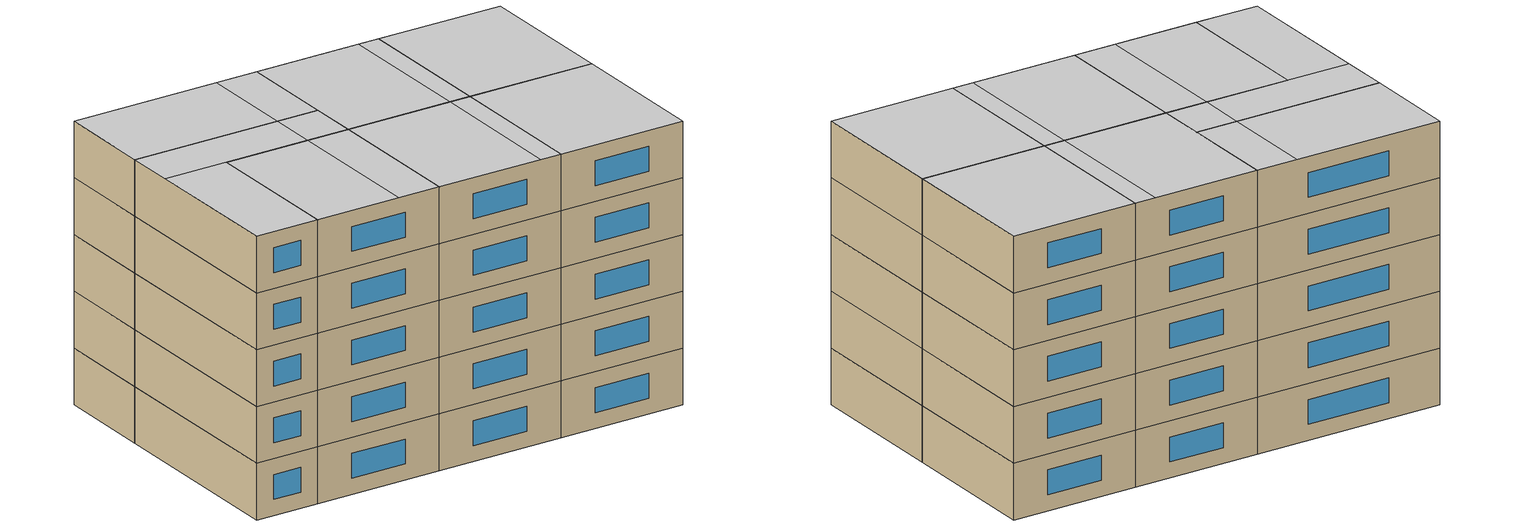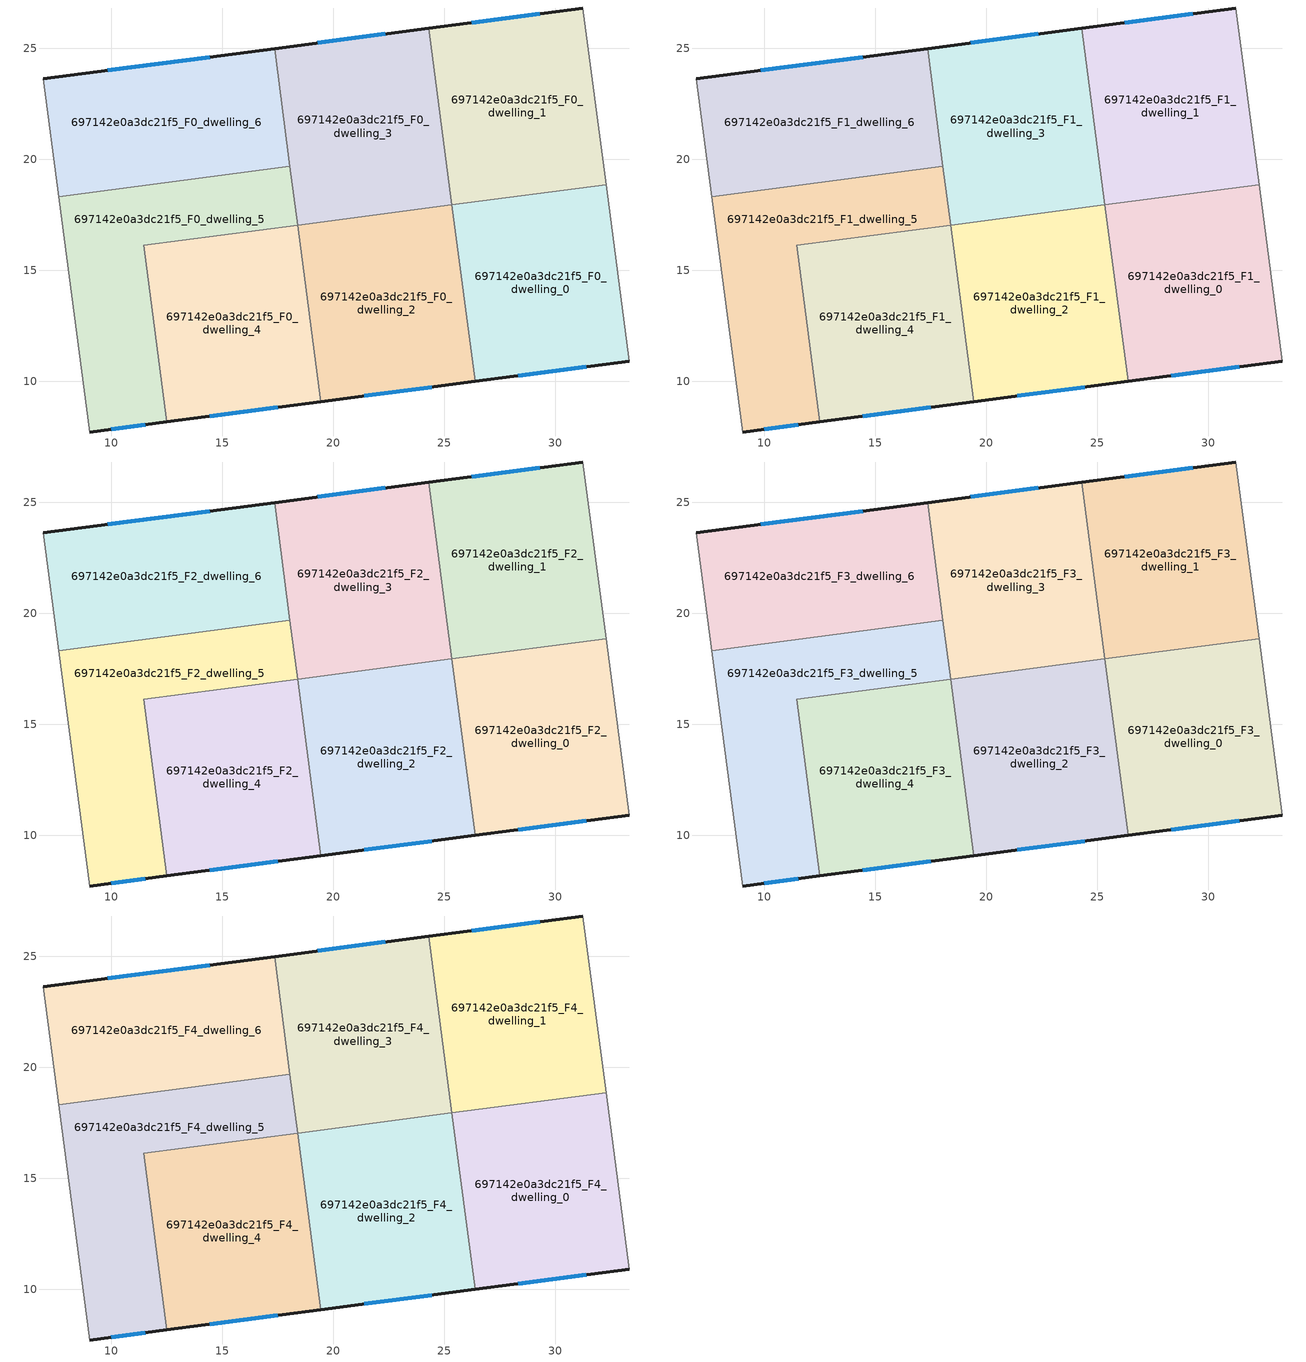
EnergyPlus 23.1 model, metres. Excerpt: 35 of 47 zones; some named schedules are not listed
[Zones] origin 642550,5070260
697142e0a3dc21f5_F0_dwelling_0
 floor ground (EU_floor_Construction): 32.29,18.87 33.34,10.91 26.39,10 25.35,17.95 z0
 wall outside (EU_wall_Construction): 26.39,10 33.34,10.91 z0:3
 wall to 697142e0a3dc21f5_F0_dwelling_1 (EU_wall_Construction): 32.29,18.87 25.35,17.95 z0:3
 wall adiabatic (EU_wall_Construction): 33.34,10.91 32.29,18.87 z0:3
 wall to 697142e0a3dc21f5_F0_dwelling_2 (EU_wall_Construction): 25.35,17.95 26.39,10 z0:3
 window (EU_Window_Construction): 28.34,10.25 31.39,10.65 z0.84:2.16
697142e0a3dc21f5_F0_dwelling_1
 floor ground (EU_floor_Construction): 31.24,26.82 32.29,18.87 25.35,17.95 24.3,25.91 z0
 wall outside (EU_wall_Construction): 31.24,26.82 24.3,25.91 z0:3
 wall adiabatic (EU_wall_Construction): 32.29,18.87 31.24,26.82 z0:3
 wall to 697142e0a3dc21f5_F0_dwelling_3 (EU_wall_Construction): 24.3,25.91 25.35,17.95 z0:3
 window (EU_Window_Construction): 29.3,26.57 26.25,26.17 z0.84:2.16
697142e0a3dc21f5_F0_dwelling_2
 floor ground (EU_floor_Construction): 25.35,17.95 26.39,10 19.44,9.08 18.4,17.04 z0
 wall outside (EU_wall_Construction): 19.44,9.08 26.39,10 z0:3
 wall to 697142e0a3dc21f5_F0_dwelling_4 (EU_wall_Construction): 18.4,17.04 19.44,9.08 z0:3
 wall to 697142e0a3dc21f5_F0_dwelling_3 (EU_wall_Construction): 25.35,17.95 18.4,17.04 z0:3
 window (EU_Window_Construction): 21.39,9.34 24.44,9.74 z0.84:2.16
697142e0a3dc21f5_F0_dwelling_3
 floor ground (EU_floor_Construction): 24.3,25.91 25.35,17.95 18.4,17.04 17.35,25 z0
 wall outside (EU_wall_Construction): 24.3,25.91 17.35,25 z0:3
 wall to 697142e0a3dc21f5_F0_dwelling_6 (EU_wall_Construction): 17.35,25 18.05,19.69 z0:3
 wall to 697142e0a3dc21f5_F0_dwelling_5 (EU_wall_Construction): 18.05,19.69 18.4,17.04 z0:3
 window (EU_Window_Construction): 22.35,25.65 19.3,25.25 z0.84:2.16
697142e0a3dc21f5_F0_dwelling_4
 floor ground (EU_floor_Construction): 18.4,17.04 19.44,9.08 12.49,8.17 11.45,16.13 z0
 wall outside (EU_wall_Construction): 12.49,8.17 19.44,9.08 z0:3
 wall to 697142e0a3dc21f5_F0_dwelling_5 (EU_wall_Construction): 18.4,17.04 11.45,16.13 12.49,8.17 z0:3
 window (EU_Window_Construction): 14.44,8.43 17.5,8.83 z0.84:2.16
697142e0a3dc21f5_F0_dwelling_5
 floor ground (EU_floor_Construction): 18.05,19.69 18.4,17.04 11.45,16.13 12.49,8.17 9.02,7.71 7.62,18.32 z0
 wall outside (EU_wall_Construction): 9.02,7.71 12.49,8.17 z0:3
 wall adiabatic (EU_wall_Construction): 7.62,18.32 9.02,7.71 z0:3
 wall to 697142e0a3dc21f5_F0_dwelling_6 (EU_wall_Construction): 18.05,19.69 7.62,18.32 z0:3
 window (EU_Window_Construction): 10,7.84 11.52,8.04 z0.84:2.16
697142e0a3dc21f5_F0_dwelling_6
 floor ground (EU_floor_Construction): 17.35,25 18.05,19.69 7.62,18.32 6.93,23.63 z0
 wall outside (EU_wall_Construction): 17.35,25 6.93,23.63 z0:3
 wall adiabatic (EU_wall_Construction): 6.93,23.63 7.62,18.32 z0:3
 window (EU_Window_Construction): 14.43,24.61 9.85,24.01 z0.84:2.16
697142e0a3dc21f5_F1_dwelling_0
 floor to 697142e0a3dc21f5_F0_dwelling_0 (EU_floor_Construction): 32.29,18.87 33.34,10.91 26.39,10 25.35,17.95 z3
 wall outside (EU_wall_Construction): 26.39,10 33.34,10.91 z3:6
 wall to 697142e0a3dc21f5_F1_dwelling_1 (EU_wall_Construction): 32.29,18.87 25.35,17.95 z3:6
 wall adiabatic (EU_wall_Construction): 33.34,10.91 32.29,18.87 z3:6
 wall to 697142e0a3dc21f5_F1_dwelling_2 (EU_wall_Construction): 25.35,17.95 26.39,10 z3:6
 window (EU_Window_Construction): 28.34,10.25 31.39,10.65 z3.84:5.16
697142e0a3dc21f5_F1_dwelling_1
 floor to 697142e0a3dc21f5_F0_dwelling_1 (EU_floor_Construction): 31.24,26.82 32.29,18.87 25.35,17.95 24.3,25.91 z3
 wall outside (EU_wall_Construction): 31.24,26.82 24.3,25.91 z3:6
 wall adiabatic (EU_wall_Construction): 32.29,18.87 31.24,26.82 z3:6
 wall to 697142e0a3dc21f5_F1_dwelling_3 (EU_wall_Construction): 24.3,25.91 25.35,17.95 z3:6
 window (EU_Window_Construction): 29.3,26.57 26.25,26.17 z3.84:5.16
697142e0a3dc21f5_F1_dwelling_2
 floor to 697142e0a3dc21f5_F0_dwelling_2 (EU_floor_Construction): 25.35,17.95 26.39,10 19.44,9.08 18.4,17.04 z3
 wall outside (EU_wall_Construction): 19.44,9.08 26.39,10 z3:6
 wall to 697142e0a3dc21f5_F1_dwelling_4 (EU_wall_Construction): 18.4,17.04 19.44,9.08 z3:6
 wall to 697142e0a3dc21f5_F1_dwelling_3 (EU_wall_Construction): 25.35,17.95 18.4,17.04 z3:6
 window (EU_Window_Construction): 21.39,9.34 24.44,9.74 z3.84:5.16
697142e0a3dc21f5_F1_dwelling_3
 floor to 697142e0a3dc21f5_F0_dwelling_3 (EU_floor_Construction): 24.3,25.91 25.35,17.95 18.4,17.04 17.35,25 z3
 wall outside (EU_wall_Construction): 24.3,25.91 17.35,25 z3:6
 wall to 697142e0a3dc21f5_F1_dwelling_6 (EU_wall_Construction): 17.35,25 18.05,19.69 z3:6
 wall to 697142e0a3dc21f5_F1_dwelling_5 (EU_wall_Construction): 18.05,19.69 18.4,17.04 z3:6
 window (EU_Window_Construction): 22.35,25.65 19.3,25.25 z3.84:5.16
697142e0a3dc21f5_F1_dwelling_4
 floor to 697142e0a3dc21f5_F0_dwelling_4 (EU_floor_Construction): 18.4,17.04 19.44,9.08 12.49,8.17 11.45,16.13 z3
 wall outside (EU_wall_Construction): 12.49,8.17 19.44,9.08 z3:6
 wall to 697142e0a3dc21f5_F1_dwelling_5 (EU_wall_Construction): 18.4,17.04 11.45,16.13 12.49,8.17 z3:6
 window (EU_Window_Construction): 14.44,8.43 17.5,8.83 z3.84:5.16
697142e0a3dc21f5_F1_dwelling_5
 floor to 697142e0a3dc21f5_F0_dwelling_5 (EU_floor_Construction): 18.05,19.69 18.4,17.04 11.45,16.13 12.49,8.17 9.02,7.71 7.62,18.32 z3
 wall outside (EU_wall_Construction): 9.02,7.71 12.49,8.17 z3:6
 wall adiabatic (EU_wall_Construction): 7.62,18.32 9.02,7.71 z3:6
 wall to 697142e0a3dc21f5_F1_dwelling_6 (EU_wall_Construction): 18.05,19.69 7.62,18.32 z3:6
 window (EU_Window_Construction): 10,7.84 11.52,8.04 z3.84:5.16
697142e0a3dc21f5_F1_dwelling_6
 floor to 697142e0a3dc21f5_F0_dwelling_6 (EU_floor_Construction): 17.35,25 18.05,19.69 7.62,18.32 6.93,23.63 z3
 wall outside (EU_wall_Construction): 17.35,25 6.93,23.63 z3:6
 wall adiabatic (EU_wall_Construction): 6.93,23.63 7.62,18.32 z3:6
 window (EU_Window_Construction): 14.43,24.61 9.85,24.01 z3.84:5.16
697142e0a3dc21f5_F2_dwelling_0
 floor to 697142e0a3dc21f5_F1_dwelling_0 (EU_floor_Construction): 32.29,18.87 33.34,10.91 26.39,10 25.35,17.95 z6
 wall outside (EU_wall_Construction): 26.39,10 33.34,10.91 z6:9
 wall to 697142e0a3dc21f5_F2_dwelling_1 (EU_wall_Construction): 32.29,18.87 25.35,17.95 z6:9
 wall adiabatic (EU_wall_Construction): 33.34,10.91 32.29,18.87 z6:9
 wall to 697142e0a3dc21f5_F2_dwelling_2 (EU_wall_Construction): 25.35,17.95 26.39,10 z6:9
 window (EU_Window_Construction): 28.34,10.25 31.39,10.65 z6.84:8.16
697142e0a3dc21f5_F2_dwelling_1
 floor to 697142e0a3dc21f5_F1_dwelling_1 (EU_floor_Construction): 31.24,26.82 32.29,18.87 25.35,17.95 24.3,25.91 z6
 wall outside (EU_wall_Construction): 31.24,26.82 24.3,25.91 z6:9
 wall adiabatic (EU_wall_Construction): 32.29,18.87 31.24,26.82 z6:9
 wall to 697142e0a3dc21f5_F2_dwelling_3 (EU_wall_Construction): 24.3,25.91 25.35,17.95 z6:9
 window (EU_Window_Construction): 29.3,26.57 26.25,26.17 z6.84:8.16
697142e0a3dc21f5_F2_dwelling_2
 floor to 697142e0a3dc21f5_F1_dwelling_2 (EU_floor_Construction): 25.35,17.95 26.39,10 19.44,9.08 18.4,17.04 z6
 wall outside (EU_wall_Construction): 19.44,9.08 26.39,10 z6:9
 wall to 697142e0a3dc21f5_F2_dwelling_4 (EU_wall_Construction): 18.4,17.04 19.44,9.08 z6:9
 wall to 697142e0a3dc21f5_F2_dwelling_3 (EU_wall_Construction): 25.35,17.95 18.4,17.04 z6:9
 window (EU_Window_Construction): 21.39,9.34 24.44,9.74 z6.84:8.16
697142e0a3dc21f5_F2_dwelling_3
 floor to 697142e0a3dc21f5_F1_dwelling_3 (EU_floor_Construction): 24.3,25.91 25.35,17.95 18.4,17.04 17.35,25 z6
 wall outside (EU_wall_Construction): 24.3,25.91 17.35,25 z6:9
 wall to 697142e0a3dc21f5_F2_dwelling_6 (EU_wall_Construction): 17.35,25 18.05,19.69 z6:9
 wall to 697142e0a3dc21f5_F2_dwelling_5 (EU_wall_Construction): 18.05,19.69 18.4,17.04 z6:9
 window (EU_Window_Construction): 22.35,25.65 19.3,25.25 z6.84:8.16
697142e0a3dc21f5_F2_dwelling_4
 floor to 697142e0a3dc21f5_F1_dwelling_4 (EU_floor_Construction): 18.4,17.04 19.44,9.08 12.49,8.17 11.45,16.13 z6
 wall outside (EU_wall_Construction): 12.49,8.17 19.44,9.08 z6:9
 wall to 697142e0a3dc21f5_F2_dwelling_5 (EU_wall_Construction): 18.4,17.04 11.45,16.13 12.49,8.17 z6:9
 window (EU_Window_Construction): 14.44,8.43 17.5,8.83 z6.84:8.16
697142e0a3dc21f5_F2_dwelling_5
 floor to 697142e0a3dc21f5_F1_dwelling_5 (EU_floor_Construction): 18.05,19.69 18.4,17.04 11.45,16.13 12.49,8.17 9.02,7.71 7.62,18.32 z6
 wall outside (EU_wall_Construction): 9.02,7.71 12.49,8.17 z6:9
 wall adiabatic (EU_wall_Construction): 7.62,18.32 9.02,7.71 z6:9
 wall to 697142e0a3dc21f5_F2_dwelling_6 (EU_wall_Construction): 18.05,19.69 7.62,18.32 z6:9
 window (EU_Window_Construction): 10,7.84 11.52,8.04 z6.84:8.16
697142e0a3dc21f5_F2_dwelling_6
 floor to 697142e0a3dc21f5_F1_dwelling_6 (EU_floor_Construction): 17.35,25 18.05,19.69 7.62,18.32 6.93,23.63 z6
 wall outside (EU_wall_Construction): 17.35,25 6.93,23.63 z6:9
 wall adiabatic (EU_wall_Construction): 6.93,23.63 7.62,18.32 z6:9
 window (EU_Window_Construction): 14.43,24.61 9.85,24.01 z6.84:8.16
697142e0a3dc21f5_F3_dwelling_0
 floor to 697142e0a3dc21f5_F2_dwelling_0 (EU_floor_Construction): 32.29,18.87 33.34,10.91 26.39,10 25.35,17.95 z9
 wall outside (EU_wall_Construction): 26.39,10 33.34,10.91 z9:12
 wall to 697142e0a3dc21f5_F3_dwelling_1 (EU_wall_Construction): 32.29,18.87 25.35,17.95 z9:12
 wall adiabatic (EU_wall_Construction): 33.34,10.91 32.29,18.87 z9:12
 wall to 697142e0a3dc21f5_F3_dwelling_2 (EU_wall_Construction): 25.35,17.95 26.39,10 z9:12
 window (EU_Window_Construction): 28.34,10.25 31.39,10.65 z9.84:11.16
697142e0a3dc21f5_F3_dwelling_1
 floor to 697142e0a3dc21f5_F2_dwelling_1 (EU_floor_Construction): 31.24,26.82 32.29,18.87 25.35,17.95 24.3,25.91 z9
 wall outside (EU_wall_Construction): 31.24,26.82 24.3,25.91 z9:12
 wall adiabatic (EU_wall_Construction): 32.29,18.87 31.24,26.82 z9:12
 wall to 697142e0a3dc21f5_F3_dwelling_3 (EU_wall_Construction): 24.3,25.91 25.35,17.95 z9:12
 window (EU_Window_Construction): 29.3,26.57 26.25,26.17 z9.84:11.16
697142e0a3dc21f5_F3_dwelling_2
 floor to 697142e0a3dc21f5_F2_dwelling_2 (EU_floor_Construction): 25.35,17.95 26.39,10 19.44,9.08 18.4,17.04 z9
 wall outside (EU_wall_Construction): 19.44,9.08 26.39,10 z9:12
 wall to 697142e0a3dc21f5_F3_dwelling_4 (EU_wall_Construction): 18.4,17.04 19.44,9.08 z9:12
 wall to 697142e0a3dc21f5_F3_dwelling_3 (EU_wall_Construction): 25.35,17.95 18.4,17.04 z9:12
 window (EU_Window_Construction): 21.39,9.34 24.44,9.74 z9.84:11.16
697142e0a3dc21f5_F3_dwelling_3
 floor to 697142e0a3dc21f5_F2_dwelling_3 (EU_floor_Construction): 24.3,25.91 25.35,17.95 18.4,17.04 17.35,25 z9
 wall outside (EU_wall_Construction): 24.3,25.91 17.35,25 z9:12
 wall to 697142e0a3dc21f5_F3_dwelling_6 (EU_wall_Construction): 17.35,25 18.05,19.69 z9:12
 wall to 697142e0a3dc21f5_F3_dwelling_5 (EU_wall_Construction): 18.05,19.69 18.4,17.04 z9:12
 window (EU_Window_Construction): 22.35,25.65 19.3,25.25 z9.84:11.16
697142e0a3dc21f5_F3_dwelling_4
 floor to 697142e0a3dc21f5_F2_dwelling_4 (EU_floor_Construction): 18.4,17.04 19.44,9.08 12.49,8.17 11.45,16.13 z9
 wall outside (EU_wall_Construction): 12.49,8.17 19.44,9.08 z9:12
 wall to 697142e0a3dc21f5_F3_dwelling_5 (EU_wall_Construction): 18.4,17.04 11.45,16.13 12.49,8.17 z9:12
 window (EU_Window_Construction): 14.44,8.43 17.5,8.83 z9.84:11.16
697142e0a3dc21f5_F3_dwelling_5
 floor to 697142e0a3dc21f5_F2_dwelling_5 (EU_floor_Construction): 18.05,19.69 18.4,17.04 11.45,16.13 12.49,8.17 9.02,7.71 7.62,18.32 z9
 wall outside (EU_wall_Construction): 9.02,7.71 12.49,8.17 z9:12
 wall adiabatic (EU_wall_Construction): 7.62,18.32 9.02,7.71 z9:12
 wall to 697142e0a3dc21f5_F3_dwelling_6 (EU_wall_Construction): 18.05,19.69 7.62,18.32 z9:12
 window (EU_Window_Construction): 10,7.84 11.52,8.04 z9.84:11.16
697142e0a3dc21f5_F3_dwelling_6
 floor to 697142e0a3dc21f5_F2_dwelling_6 (EU_floor_Construction): 17.35,25 18.05,19.69 7.62,18.32 6.93,23.63 z9
 wall outside (EU_wall_Construction): 17.35,25 6.93,23.63 z9:12
 wall adiabatic (EU_wall_Construction): 6.93,23.63 7.62,18.32 z9:12
 window (EU_Window_Construction): 14.43,24.61 9.85,24.01 z9.84:11.16
697142e0a3dc21f5_F4_dwelling_0
 floor to 697142e0a3dc21f5_F3_dwelling_0 (EU_floor_Construction): 32.29,18.87 33.34,10.91 26.39,10 25.35,17.95 z12
 wall outside (EU_wall_Construction): 26.39,10 33.34,10.91 z12:15
 wall to 697142e0a3dc21f5_F4_dwelling_1 (EU_wall_Construction): 32.29,18.87 25.35,17.95 z12:15
 wall adiabatic (EU_wall_Construction): 33.34,10.91 32.29,18.87 z12:15
 wall to 697142e0a3dc21f5_F4_dwelling_2 (EU_wall_Construction): 25.35,17.95 26.39,10 z12:15
 window (EU_Window_Construction): 28.34,10.25 31.39,10.65 z12.84:14.16
 ceiling to 697142e0a3dc21f5_F5_dwelling_5 (EU_floor_Construction): 33.34,10.91 32.29,18.87 25.35,17.95 26.39,10 z15
697142e0a3dc21f5_F4_dwelling_1
 floor to 697142e0a3dc21f5_F3_dwelling_1 (EU_floor_Construction): 31.24,26.82 32.29,18.87 25.35,17.95 24.3,25.91 z12
 wall outside (EU_wall_Construction): 31.24,26.82 24.3,25.91 z12:15
 wall adiabatic (EU_wall_Construction): 32.29,18.87 31.24,26.82 z12:15
 wall to 697142e0a3dc21f5_F4_dwelling_3 (EU_wall_Construction): 24.3,25.91 25.35,17.95 z12:15
 window (EU_Window_Construction): 29.3,26.57 26.25,26.17 z12.84:14.16
 ceiling to 697142e0a3dc21f5_F5_dwelling_4 (EU_floor_Construction): 32.29,18.87 31.24,26.82 24.3,25.91 25.35,17.95 z15
697142e0a3dc21f5_F4_dwelling_2
 floor to 697142e0a3dc21f5_F3_dwelling_2 (EU_floor_Construction): 25.35,17.95 26.39,10 19.44,9.08 18.4,17.04 z12
 wall outside (EU_wall_Construction): 19.44,9.08 26.39,10 z12:15
 wall to 697142e0a3dc21f5_F4_dwelling_4 (EU_wall_Construction): 18.4,17.04 19.44,9.08 z12:15
 wall to 697142e0a3dc21f5_F4_dwelling_3 (EU_wall_Construction): 25.35,17.95 18.4,17.04 z12:15
 window (EU_Window_Construction): 21.39,9.34 24.44,9.74 z12.84:14.16
 ceiling to 697142e0a3dc21f5_F5_dwelling_3 (EU_floor_Construction): 25.23,9.84 24.19,17.8 18.4,17.04 19.44,9.08 z15
 ceiling to 697142e0a3dc21f5_F5_dwelling_5 (EU_floor_Construction): 26.39,10 25.35,17.95 24.19,17.8 25.23,9.84 z15
697142e0a3dc21f5_F4_dwelling_3
 floor to 697142e0a3dc21f5_F3_dwelling_3 (EU_floor_Construction): 24.3,25.91 25.35,17.95 18.4,17.04 17.35,25 z12
 wall outside (EU_wall_Construction): 24.3,25.91 17.35,25 z12:15
 wall to 697142e0a3dc21f5_F4_dwelling_6 (EU_wall_Construction): 17.35,25 18.05,19.69 z12:15
 wall to 697142e0a3dc21f5_F4_dwelling_5 (EU_wall_Construction): 18.05,19.69 18.4,17.04 z12:15
 window (EU_Window_Construction): 22.35,25.65 19.3,25.25 z12.84:14.16
 ceiling to 697142e0a3dc21f5_F5_dwelling_2 (EU_floor_Construction): 24.19,17.8 23.14,25.76 17.35,25 18.4,17.04 z15
 ceiling to 697142e0a3dc21f5_F5_dwelling_4 (EU_floor_Construction): 25.35,17.95 24.3,25.91 23.14,25.76 24.19,17.8 z15
697142e0a3dc21f5_F4_dwelling_4
 floor to 697142e0a3dc21f5_F3_dwelling_4 (EU_floor_Construction): 18.4,17.04 19.44,9.08 12.49,8.17 11.45,16.13 z12
 wall outside (EU_wall_Construction): 12.49,8.17 19.44,9.08 z12:15
 wall to 697142e0a3dc21f5_F4_dwelling_5 (EU_wall_Construction): 18.4,17.04 11.45,16.13 12.49,8.17 z12:15
 window (EU_Window_Construction): 14.44,8.43 17.5,8.83 z12.84:14.16
 ceiling to 697142e0a3dc21f5_F5_dwelling_1 (EU_floor_Construction): 17.13,8.78 16.08,16.74 11.45,16.13 12.49,8.17 z15
 ceiling to 697142e0a3dc21f5_F5_dwelling_3 (EU_floor_Construction): 19.44,9.08 18.4,17.04 16.08,16.74 17.13,8.78 z15
697142e0a3dc21f5_F4_dwelling_5
 floor to 697142e0a3dc21f5_F3_dwelling_5 (EU_floor_Construction): 18.05,19.69 18.4,17.04 11.45,16.13 12.49,8.17 9.02,7.71 7.62,18.32 z12
 wall outside (EU_wall_Construction): 9.02,7.71 12.49,8.17 z12:15
 wall adiabatic (EU_wall_Construction): 7.62,18.32 9.02,7.71 z12:15
 wall to 697142e0a3dc21f5_F4_dwelling_6 (EU_wall_Construction): 18.05,19.69 7.62,18.32 z12:15
 window (EU_Window_Construction): 10,7.84 11.52,8.04 z12.84:14.16
 ceiling to 697142e0a3dc21f5_F5_dwelling_1 (EU_floor_Construction): 12.49,8.17 11.45,16.13 16.08,16.74 7.97,15.67 9.02,7.71 z15
 ceiling to 697142e0a3dc21f5_F5_dwelling_0 (EU_floor_Construction): 16.08,16.74 15.73,19.39 7.63,18.32 7.97,15.67 z15
 ceiling to 697142e0a3dc21f5_F5_dwelling_2 (EU_floor_Construction): 18.4,17.04 18.05,19.69 15.73,19.39 16.08,16.74 z15
697142e0a3dc21f5_F4_dwelling_6
 floor to 697142e0a3dc21f5_F3_dwelling_6 (EU_floor_Construction): 17.35,25 18.05,19.69 7.62,18.32 6.93,23.63 z12
 wall outside (EU_wall_Construction): 17.35,25 6.93,23.63 z12:15
 wall adiabatic (EU_wall_Construction): 6.93,23.63 7.62,18.32 z12:15
 window (EU_Window_Construction): 14.43,24.61 9.85,24.01 z12.84:14.16
 ceiling to 697142e0a3dc21f5_F5_dwelling_0 (EU_floor_Construction): 15.73,19.39 15.04,24.69 6.93,23.63 7.63,18.32 z15
 ceiling to 697142e0a3dc21f5_F5_dwelling_2 (EU_floor_Construction): 18.05,19.69 17.35,25 15.04,24.69 15.73,19.39 z15
[Building]
EU S2 Campaign: North Axis=0; Terrain=City; Solar Distribution=FullExterior
[Site:Location]
Lyon-Bron: Latitude=45.75; Longitude=5; Time Zone=1; Elevation=198
[SizingPeriod:WeatherFileDays]
AnnualSizingPeriod: Begin Month=1; Begin Day of Month=1; End Month=12; End Day of Month=31; Day of Week for Start Day=Monday; Use Weather File Daylight Saving Period=No; Use Weather File Rain and Snow Indicators=No
[MATERIAL]
EU_InternalMass_Material: Roughness=MediumRough; Thickness=0.1; Conductivity=1; Density=1800; Specific Heat=900; Thermal Absorptance=0.9; Solar Absorptance=0.7; Visible Absorptance=0.7
[MATERIAL:NOMASS] Roughness=MediumRough; Thermal Absorptance=0.9; Solar Absorptance=0.7; Visible Absorptance=0.7
Name | Thermal Resistance
EU_wall_NoMass | 0.776494
EU_floor_NoMass | 0.421597
[WINDOWMATERIAL:SIMPLEGLAZINGSYSTEM]
EU_Window_SimpleGlazing: UFactor=4.24961; Solar Heat Gain Coefficient=0.83; Visible Transmittance=0.83
[CONSTRUCTION]
EU_wall_Construction: EU_wall_NoMass
EU_floor_Construction: EU_floor_NoMass
EU_Window_Construction: EU_Window_SimpleGlazing
EU_InternalMass_Construction: EU_InternalMass_Material
[ZONE] Type=1; Multiplier=1; Ceiling Height=autocalculate; Floor Area=autocalculate; Part of Total Floor Area=Yes
Name | Volume
697142e0a3dc21f5_F0_dwelling_0; 697142e0a3dc21f5_F1_dwelling_0; 697142e0a3dc21f5_F2_dwelling_0; 697142e0a3dc21f5_F3_dwelling_0; 697142e0a3dc21f5_F4_dwelling_0 | 168.719
697142e0a3dc21f5_F0_dwelling_1; 697142e0a3dc21f5_F1_dwelling_1; 697142e0a3dc21f5_F2_dwelling_1; 697142e0a3dc21f5_F3_dwelling_1; 697142e0a3dc21f5_F4_dwelling_1; 697142e0a3dc21f5_F0_dwelling_4; 697142e0a3dc21f5_F1_dwelling_4; 697142e0a3dc21f5_F2_dwelling_4; 697142e0a3dc21f5_F3_dwelling_4; 697142e0a3dc21f5_F4_dwelling_4 | 168.7
697142e0a3dc21f5_F0_dwelling_2; 697142e0a3dc21f5_F1_dwelling_2; 697142e0a3dc21f5_F2_dwelling_2; 697142e0a3dc21f5_F3_dwelling_2; 697142e0a3dc21f5_F4_dwelling_2 | 168.71
697142e0a3dc21f5_F0_dwelling_3; 697142e0a3dc21f5_F1_dwelling_3; 697142e0a3dc21f5_F2_dwelling_3; 697142e0a3dc21f5_F3_dwelling_3; 697142e0a3dc21f5_F4_dwelling_3 | 168.732
697142e0a3dc21f5_F0_dwelling_5; 697142e0a3dc21f5_F1_dwelling_5; 697142e0a3dc21f5_F2_dwelling_5; 697142e0a3dc21f5_F3_dwelling_5; 697142e0a3dc21f5_F4_dwelling_5 | 168.728
697142e0a3dc21f5_F0_dwelling_6; 697142e0a3dc21f5_F1_dwelling_6; 697142e0a3dc21f5_F2_dwelling_6; 697142e0a3dc21f5_F3_dwelling_6; 697142e0a3dc21f5_F4_dwelling_6 | 168.721
[INTERNALMASS] Construction=EU_InternalMass_Construction
Name | Zone or ZoneList | Surface Area
697142e0a3dc21f5_F0_dwelling_0_EU_InternalMass | 697142e0a3dc21f5_F0_dwelling_0 | 56.2391
697142e0a3dc21f5_F0_dwelling_1_EU_InternalMass | 697142e0a3dc21f5_F0_dwelling_1 | 56.2347
697142e0a3dc21f5_F0_dwelling_2_EU_InternalMass | 697142e0a3dc21f5_F0_dwelling_2 | 56.2351
697142e0a3dc21f5_F0_dwelling_3_EU_InternalMass | 697142e0a3dc21f5_F0_dwelling_3 | 56.2455
697142e0a3dc21f5_F0_dwelling_4_EU_InternalMass | 697142e0a3dc21f5_F0_dwelling_4 | 56.2315
697142e0a3dc21f5_F0_dwelling_5_EU_InternalMass | 697142e0a3dc21f5_F0_dwelling_5 | 56.2428
697142e0a3dc21f5_F0_dwelling_6_EU_InternalMass | 697142e0a3dc21f5_F0_dwelling_6 | 56.2421
697142e0a3dc21f5_F1_dwelling_0_EU_InternalMass | 697142e0a3dc21f5_F1_dwelling_0 | 56.2391
697142e0a3dc21f5_F1_dwelling_1_EU_InternalMass | 697142e0a3dc21f5_F1_dwelling_1 | 56.2347
697142e0a3dc21f5_F1_dwelling_2_EU_InternalMass | 697142e0a3dc21f5_F1_dwelling_2 | 56.2351
697142e0a3dc21f5_F1_dwelling_3_EU_InternalMass | 697142e0a3dc21f5_F1_dwelling_3 | 56.2455
697142e0a3dc21f5_F1_dwelling_4_EU_InternalMass | 697142e0a3dc21f5_F1_dwelling_4 | 56.2315
697142e0a3dc21f5_F1_dwelling_5_EU_InternalMass | 697142e0a3dc21f5_F1_dwelling_5 | 56.2428
697142e0a3dc21f5_F1_dwelling_6_EU_InternalMass | 697142e0a3dc21f5_F1_dwelling_6 | 56.2421
697142e0a3dc21f5_F2_dwelling_0_EU_InternalMass | 697142e0a3dc21f5_F2_dwelling_0 | 56.2391
697142e0a3dc21f5_F2_dwelling_1_EU_InternalMass | 697142e0a3dc21f5_F2_dwelling_1 | 56.2347
697142e0a3dc21f5_F2_dwelling_2_EU_InternalMass | 697142e0a3dc21f5_F2_dwelling_2 | 56.2351
697142e0a3dc21f5_F2_dwelling_3_EU_InternalMass | 697142e0a3dc21f5_F2_dwelling_3 | 56.2455
697142e0a3dc21f5_F2_dwelling_4_EU_InternalMass | 697142e0a3dc21f5_F2_dwelling_4 | 56.2315
697142e0a3dc21f5_F2_dwelling_5_EU_InternalMass | 697142e0a3dc21f5_F2_dwelling_5 | 56.2428
697142e0a3dc21f5_F2_dwelling_6_EU_InternalMass | 697142e0a3dc21f5_F2_dwelling_6 | 56.2421
697142e0a3dc21f5_F3_dwelling_0_EU_InternalMass | 697142e0a3dc21f5_F3_dwelling_0 | 56.2391
697142e0a3dc21f5_F3_dwelling_1_EU_InternalMass | 697142e0a3dc21f5_F3_dwelling_1 | 56.2347
697142e0a3dc21f5_F3_dwelling_2_EU_InternalMass | 697142e0a3dc21f5_F3_dwelling_2 | 56.2351
697142e0a3dc21f5_F3_dwelling_3_EU_InternalMass | 697142e0a3dc21f5_F3_dwelling_3 | 56.2455
697142e0a3dc21f5_F3_dwelling_4_EU_InternalMass | 697142e0a3dc21f5_F3_dwelling_4 | 56.2315
697142e0a3dc21f5_F3_dwelling_5_EU_InternalMass | 697142e0a3dc21f5_F3_dwelling_5 | 56.2428
697142e0a3dc21f5_F3_dwelling_6_EU_InternalMass | 697142e0a3dc21f5_F3_dwelling_6 | 56.2421
697142e0a3dc21f5_F4_dwelling_0_EU_InternalMass | 697142e0a3dc21f5_F4_dwelling_0 | 56.2391
697142e0a3dc21f5_F4_dwelling_1_EU_InternalMass | 697142e0a3dc21f5_F4_dwelling_1 | 56.2347
697142e0a3dc21f5_F4_dwelling_2_EU_InternalMass | 697142e0a3dc21f5_F4_dwelling_2 | 56.2351
697142e0a3dc21f5_F4_dwelling_3_EU_InternalMass | 697142e0a3dc21f5_F4_dwelling_3 | 56.2455
697142e0a3dc21f5_F4_dwelling_4_EU_InternalMass | 697142e0a3dc21f5_F4_dwelling_4 | 56.2315
697142e0a3dc21f5_F4_dwelling_5_EU_InternalMass | 697142e0a3dc21f5_F4_dwelling_5 | 56.2428
697142e0a3dc21f5_F4_dwelling_6_EU_InternalMass | 697142e0a3dc21f5_F4_dwelling_6 | 56.2421
[OTHEREQUIPMENT] Fuel Type=Electricity; Design Level Calculation Method=Watts/Area; Power per Zone Floor Area=1; Fraction Latent=0; Fraction Radiant=0; Fraction Lost=0; Carbon Dioxide Generation Rate=0; EndUse Subcategory=EU_Step8_InternalGains
Name | Zone or ZoneList or Space or SpaceList | Schedule
EU_Step8_InternalGain_697142e0a3dc21f5_F0_dwelling_0_f000 | 697142e0a3dc21f5_F0_dwelling_0 | EU_Step8_GainSchedule_697142e0a3dc21f5_F0_dwelling_0_f000
EU_Step8_InternalGain_697142e0a3dc21f5_F0_dwelling_1_f000 | 697142e0a3dc21f5_F0_dwelling_1 | EU_Step8_GainSchedule_697142e0a3dc21f5_F0_dwelling_1_f000
EU_Step8_InternalGain_697142e0a3dc21f5_F0_dwelling_2_f000 | 697142e0a3dc21f5_F0_dwelling_2 | EU_Step8_GainSchedule_697142e0a3dc21f5_F0_dwelling_2_f000
EU_Step8_InternalGain_697142e0a3dc21f5_F0_dwelling_3_f000 | 697142e0a3dc21f5_F0_dwelling_3 | EU_Step8_GainSchedule_697142e0a3dc21f5_F0_dwelling_3_f000
EU_Step8_InternalGain_697142e0a3dc21f5_F0_dwelling_4_f000 | 697142e0a3dc21f5_F0_dwelling_4 | EU_Step8_GainSchedule_697142e0a3dc21f5_F0_dwelling_4_f000
EU_Step8_InternalGain_697142e0a3dc21f5_F0_dwelling_5_f000 | 697142e0a3dc21f5_F0_dwelling_5 | EU_Step8_GainSchedule_697142e0a3dc21f5_F0_dwelling_5_f000
EU_Step8_InternalGain_697142e0a3dc21f5_F0_dwelling_6_f000 | 697142e0a3dc21f5_F0_dwelling_6 | EU_Step8_GainSchedule_697142e0a3dc21f5_F0_dwelling_6_f000
EU_Step8_InternalGain_697142e0a3dc21f5_F1_dwelling_0_f000 | 697142e0a3dc21f5_F1_dwelling_0 | EU_Step8_GainSchedule_697142e0a3dc21f5_F1_dwelling_0_f000
EU_Step8_InternalGain_697142e0a3dc21f5_F1_dwelling_1_f000 | 697142e0a3dc21f5_F1_dwelling_1 | EU_Step8_GainSchedule_697142e0a3dc21f5_F1_dwelling_1_f000
EU_Step8_InternalGain_697142e0a3dc21f5_F1_dwelling_2_f000 | 697142e0a3dc21f5_F1_dwelling_2 | EU_Step8_GainSchedule_697142e0a3dc21f5_F1_dwelling_2_f000
EU_Step8_InternalGain_697142e0a3dc21f5_F1_dwelling_3_f000 | 697142e0a3dc21f5_F1_dwelling_3 | EU_Step8_GainSchedule_697142e0a3dc21f5_F1_dwelling_3_f000
EU_Step8_InternalGain_697142e0a3dc21f5_F1_dwelling_4_f000 | 697142e0a3dc21f5_F1_dwelling_4 | EU_Step8_GainSchedule_697142e0a3dc21f5_F1_dwelling_4_f000
EU_Step8_InternalGain_697142e0a3dc21f5_F1_dwelling_5_f000 | 697142e0a3dc21f5_F1_dwelling_5 | EU_Step8_GainSchedule_697142e0a3dc21f5_F1_dwelling_5_f000
EU_Step8_InternalGain_697142e0a3dc21f5_F1_dwelling_6_f000 | 697142e0a3dc21f5_F1_dwelling_6 | EU_Step8_GainSchedule_697142e0a3dc21f5_F1_dwelling_6_f000
EU_Step8_InternalGain_697142e0a3dc21f5_F2_dwelling_0_f000 | 697142e0a3dc21f5_F2_dwelling_0 | EU_Step8_GainSchedule_697142e0a3dc21f5_F2_dwelling_0_f000
EU_Step8_InternalGain_697142e0a3dc21f5_F2_dwelling_1_f000 | 697142e0a3dc21f5_F2_dwelling_1 | EU_Step8_GainSchedule_697142e0a3dc21f5_F2_dwelling_1_f000
EU_Step8_InternalGain_697142e0a3dc21f5_F2_dwelling_2_f000 | 697142e0a3dc21f5_F2_dwelling_2 | EU_Step8_GainSchedule_697142e0a3dc21f5_F2_dwelling_2_f000
EU_Step8_InternalGain_697142e0a3dc21f5_F2_dwelling_3_f000 | 697142e0a3dc21f5_F2_dwelling_3 | EU_Step8_GainSchedule_697142e0a3dc21f5_F2_dwelling_3_f000
EU_Step8_InternalGain_697142e0a3dc21f5_F2_dwelling_4_f000 | 697142e0a3dc21f5_F2_dwelling_4 | EU_Step8_GainSchedule_697142e0a3dc21f5_F2_dwelling_4_f000
EU_Step8_InternalGain_697142e0a3dc21f5_F2_dwelling_5_f000 | 697142e0a3dc21f5_F2_dwelling_5 | EU_Step8_GainSchedule_697142e0a3dc21f5_F2_dwelling_5_f000
EU_Step8_InternalGain_697142e0a3dc21f5_F2_dwelling_6_f000 | 697142e0a3dc21f5_F2_dwelling_6 | EU_Step8_GainSchedule_697142e0a3dc21f5_F2_dwelling_6_f000
EU_Step8_InternalGain_697142e0a3dc21f5_F3_dwelling_0_f000 | 697142e0a3dc21f5_F3_dwelling_0 | EU_Step8_GainSchedule_697142e0a3dc21f5_F3_dwelling_0_f000
EU_Step8_InternalGain_697142e0a3dc21f5_F3_dwelling_1_f000 | 697142e0a3dc21f5_F3_dwelling_1 | EU_Step8_GainSchedule_697142e0a3dc21f5_F3_dwelling_1_f000
EU_Step8_InternalGain_697142e0a3dc21f5_F3_dwelling_2_f000 | 697142e0a3dc21f5_F3_dwelling_2 | EU_Step8_GainSchedule_697142e0a3dc21f5_F3_dwelling_2_f000
EU_Step8_InternalGain_697142e0a3dc21f5_F3_dwelling_3_f000 | 697142e0a3dc21f5_F3_dwelling_3 | EU_Step8_GainSchedule_697142e0a3dc21f5_F3_dwelling_3_f000
EU_Step8_InternalGain_697142e0a3dc21f5_F3_dwelling_4_f000 | 697142e0a3dc21f5_F3_dwelling_4 | EU_Step8_GainSchedule_697142e0a3dc21f5_F3_dwelling_4_f000
EU_Step8_InternalGain_697142e0a3dc21f5_F3_dwelling_5_f000 | 697142e0a3dc21f5_F3_dwelling_5 | EU_Step8_GainSchedule_697142e0a3dc21f5_F3_dwelling_5_f000
EU_Step8_InternalGain_697142e0a3dc21f5_F3_dwelling_6_f000 | 697142e0a3dc21f5_F3_dwelling_6 | EU_Step8_GainSchedule_697142e0a3dc21f5_F3_dwelling_6_f000
EU_Step8_InternalGain_697142e0a3dc21f5_F4_dwelling_0_f000 | 697142e0a3dc21f5_F4_dwelling_0 | EU_Step8_GainSchedule_697142e0a3dc21f5_F4_dwelling_0_f000
EU_Step8_InternalGain_697142e0a3dc21f5_F4_dwelling_1_f000 | 697142e0a3dc21f5_F4_dwelling_1 | EU_Step8_GainSchedule_697142e0a3dc21f5_F4_dwelling_1_f000
EU_Step8_InternalGain_697142e0a3dc21f5_F4_dwelling_2_f000 | 697142e0a3dc21f5_F4_dwelling_2 | EU_Step8_GainSchedule_697142e0a3dc21f5_F4_dwelling_2_f000
EU_Step8_InternalGain_697142e0a3dc21f5_F4_dwelling_3_f000 | 697142e0a3dc21f5_F4_dwelling_3 | EU_Step8_GainSchedule_697142e0a3dc21f5_F4_dwelling_3_f000
EU_Step8_InternalGain_697142e0a3dc21f5_F4_dwelling_4_f000 | 697142e0a3dc21f5_F4_dwelling_4 | EU_Step8_GainSchedule_697142e0a3dc21f5_F4_dwelling_4_f000
EU_Step8_InternalGain_697142e0a3dc21f5_F4_dwelling_5_f000 | 697142e0a3dc21f5_F4_dwelling_5 | EU_Step8_GainSchedule_697142e0a3dc21f5_F4_dwelling_5_f000
EU_Step8_InternalGain_697142e0a3dc21f5_F4_dwelling_6_f000 | 697142e0a3dc21f5_F4_dwelling_6 | EU_Step8_GainSchedule_697142e0a3dc21f5_F4_dwelling_6_f000
[ZONEVENTILATION:DESIGNFLOWRATE] Schedule=EU_AlwaysOn; Design Flow Rate Calculation Method=AirChanges/Hour; Air Changes per Hour=0.693814; Ventilation Type=Natural; Fan Pressure Rise=0; Fan Total Efficiency=1; Constant Term Coefficient=1; Temperature Term Coefficient=0; Velocity Term Coefficient=0; Velocity Squared Term Coefficient=0; Minimum Indoor Temperature=-100; Maximum Indoor Temperature=100; Delta Temperature=-100; Minimum Outdoor Temperature=-100; Maximum Outdoor Temperature=100; Maximum Wind Speed=40
Name | Zone or ZoneList or Space or SpaceList
EU_ConstantAir_697142e0a3dc21f5_F0_dwelling_0 | 697142e0a3dc21f5_F0_dwelling_0
EU_ConstantAir_697142e0a3dc21f5_F0_dwelling_1 | 697142e0a3dc21f5_F0_dwelling_1
EU_ConstantAir_697142e0a3dc21f5_F0_dwelling_2 | 697142e0a3dc21f5_F0_dwelling_2
EU_ConstantAir_697142e0a3dc21f5_F0_dwelling_3 | 697142e0a3dc21f5_F0_dwelling_3
EU_ConstantAir_697142e0a3dc21f5_F0_dwelling_4 | 697142e0a3dc21f5_F0_dwelling_4
EU_ConstantAir_697142e0a3dc21f5_F0_dwelling_5 | 697142e0a3dc21f5_F0_dwelling_5
EU_ConstantAir_697142e0a3dc21f5_F0_dwelling_6 | 697142e0a3dc21f5_F0_dwelling_6
EU_ConstantAir_697142e0a3dc21f5_F1_dwelling_0 | 697142e0a3dc21f5_F1_dwelling_0
EU_ConstantAir_697142e0a3dc21f5_F1_dwelling_1 | 697142e0a3dc21f5_F1_dwelling_1
EU_ConstantAir_697142e0a3dc21f5_F1_dwelling_2 | 697142e0a3dc21f5_F1_dwelling_2
EU_ConstantAir_697142e0a3dc21f5_F1_dwelling_3 | 697142e0a3dc21f5_F1_dwelling_3
EU_ConstantAir_697142e0a3dc21f5_F1_dwelling_4 | 697142e0a3dc21f5_F1_dwelling_4
EU_ConstantAir_697142e0a3dc21f5_F1_dwelling_5 | 697142e0a3dc21f5_F1_dwelling_5
EU_ConstantAir_697142e0a3dc21f5_F1_dwelling_6 | 697142e0a3dc21f5_F1_dwelling_6
EU_ConstantAir_697142e0a3dc21f5_F2_dwelling_0 | 697142e0a3dc21f5_F2_dwelling_0
EU_ConstantAir_697142e0a3dc21f5_F2_dwelling_1 | 697142e0a3dc21f5_F2_dwelling_1
EU_ConstantAir_697142e0a3dc21f5_F2_dwelling_2 | 697142e0a3dc21f5_F2_dwelling_2
EU_ConstantAir_697142e0a3dc21f5_F2_dwelling_3 | 697142e0a3dc21f5_F2_dwelling_3
EU_ConstantAir_697142e0a3dc21f5_F2_dwelling_4 | 697142e0a3dc21f5_F2_dwelling_4
EU_ConstantAir_697142e0a3dc21f5_F2_dwelling_5 | 697142e0a3dc21f5_F2_dwelling_5
EU_ConstantAir_697142e0a3dc21f5_F2_dwelling_6 | 697142e0a3dc21f5_F2_dwelling_6
EU_ConstantAir_697142e0a3dc21f5_F3_dwelling_0 | 697142e0a3dc21f5_F3_dwelling_0
EU_ConstantAir_697142e0a3dc21f5_F3_dwelling_1 | 697142e0a3dc21f5_F3_dwelling_1
EU_ConstantAir_697142e0a3dc21f5_F3_dwelling_2 | 697142e0a3dc21f5_F3_dwelling_2
EU_ConstantAir_697142e0a3dc21f5_F3_dwelling_3 | 697142e0a3dc21f5_F3_dwelling_3
EU_ConstantAir_697142e0a3dc21f5_F3_dwelling_4 | 697142e0a3dc21f5_F3_dwelling_4
EU_ConstantAir_697142e0a3dc21f5_F3_dwelling_5 | 697142e0a3dc21f5_F3_dwelling_5
EU_ConstantAir_697142e0a3dc21f5_F3_dwelling_6 | 697142e0a3dc21f5_F3_dwelling_6
EU_ConstantAir_697142e0a3dc21f5_F4_dwelling_0 | 697142e0a3dc21f5_F4_dwelling_0
EU_ConstantAir_697142e0a3dc21f5_F4_dwelling_1 | 697142e0a3dc21f5_F4_dwelling_1
EU_ConstantAir_697142e0a3dc21f5_F4_dwelling_2 | 697142e0a3dc21f5_F4_dwelling_2
EU_ConstantAir_697142e0a3dc21f5_F4_dwelling_3 | 697142e0a3dc21f5_F4_dwelling_3
EU_ConstantAir_697142e0a3dc21f5_F4_dwelling_4 | 697142e0a3dc21f5_F4_dwelling_4
EU_ConstantAir_697142e0a3dc21f5_F4_dwelling_5 | 697142e0a3dc21f5_F4_dwelling_5
EU_ConstantAir_697142e0a3dc21f5_F4_dwelling_6 | 697142e0a3dc21f5_F4_dwelling_6
[HVACTEMPLATE:ZONE:IDEALLOADSAIRSYSTEM] System Availability Schedule=EU_AlwaysOn; Maximum Heating Supply Air Temperature=50; Minimum Cooling Supply Air Temperature=13; Maximum Heating Supply Air Humidity Ratio=0.0156; Minimum Cooling Supply Air Humidity Ratio=0.0077; Heating Limit=NoLimit; Cooling Limit=NoLimit; Heating Availability Schedule=EU_AlwaysOn; Cooling Availability Schedule=EU_CoolingOff; Dehumidification Control Type=ConstantSensibleHeatRatio; Cooling Sensible Heat Ratio=0.7; Dehumidification Setpoint=60; Humidification Control Type=None; Humidification Setpoint=30; Outdoor Air Method=None; Outdoor Air Flow Rate per Person=0.00944; Outdoor Air Flow Rate per Zone Floor Area=0; Outdoor Air Flow Rate per Zone=0; Demand Controlled Ventilation Type=None; Outdoor Air Economizer Type=NoEconomizer; Heat Recovery Type=None; Sensible Heat Recovery Effectiveness=0.7; Latent Heat Recovery Effectiveness=0.65
Name | Template Thermostat
697142e0a3dc21f5_F0_dwelling_0 | EU_HeatOnly_697142e0a3dc21f5_F0_dwelling_0
697142e0a3dc21f5_F0_dwelling_1 | EU_HeatOnly_697142e0a3dc21f5_F0_dwelling_1
697142e0a3dc21f5_F0_dwelling_2 | EU_HeatOnly_697142e0a3dc21f5_F0_dwelling_2
697142e0a3dc21f5_F0_dwelling_3 | EU_HeatOnly_697142e0a3dc21f5_F0_dwelling_3
697142e0a3dc21f5_F0_dwelling_4 | EU_HeatOnly_697142e0a3dc21f5_F0_dwelling_4
697142e0a3dc21f5_F0_dwelling_5 | EU_HeatOnly_697142e0a3dc21f5_F0_dwelling_5
697142e0a3dc21f5_F0_dwelling_6 | EU_HeatOnly_697142e0a3dc21f5_F0_dwelling_6
697142e0a3dc21f5_F1_dwelling_0 | EU_HeatOnly_697142e0a3dc21f5_F1_dwelling_0
697142e0a3dc21f5_F1_dwelling_1 | EU_HeatOnly_697142e0a3dc21f5_F1_dwelling_1
697142e0a3dc21f5_F1_dwelling_2 | EU_HeatOnly_697142e0a3dc21f5_F1_dwelling_2
697142e0a3dc21f5_F1_dwelling_3 | EU_HeatOnly_697142e0a3dc21f5_F1_dwelling_3
697142e0a3dc21f5_F1_dwelling_4 | EU_HeatOnly_697142e0a3dc21f5_F1_dwelling_4
697142e0a3dc21f5_F1_dwelling_5 | EU_HeatOnly_697142e0a3dc21f5_F1_dwelling_5
697142e0a3dc21f5_F1_dwelling_6 | EU_HeatOnly_697142e0a3dc21f5_F1_dwelling_6
697142e0a3dc21f5_F2_dwelling_0 | EU_HeatOnly_697142e0a3dc21f5_F2_dwelling_0
697142e0a3dc21f5_F2_dwelling_1 | EU_HeatOnly_697142e0a3dc21f5_F2_dwelling_1
697142e0a3dc21f5_F2_dwelling_2 | EU_HeatOnly_697142e0a3dc21f5_F2_dwelling_2
697142e0a3dc21f5_F2_dwelling_3 | EU_HeatOnly_697142e0a3dc21f5_F2_dwelling_3
697142e0a3dc21f5_F2_dwelling_4 | EU_HeatOnly_697142e0a3dc21f5_F2_dwelling_4
697142e0a3dc21f5_F2_dwelling_5 | EU_HeatOnly_697142e0a3dc21f5_F2_dwelling_5
697142e0a3dc21f5_F2_dwelling_6 | EU_HeatOnly_697142e0a3dc21f5_F2_dwelling_6
697142e0a3dc21f5_F3_dwelling_0 | EU_HeatOnly_697142e0a3dc21f5_F3_dwelling_0
697142e0a3dc21f5_F3_dwelling_1 | EU_HeatOnly_697142e0a3dc21f5_F3_dwelling_1
697142e0a3dc21f5_F3_dwelling_2 | EU_HeatOnly_697142e0a3dc21f5_F3_dwelling_2
697142e0a3dc21f5_F3_dwelling_3 | EU_HeatOnly_697142e0a3dc21f5_F3_dwelling_3
697142e0a3dc21f5_F3_dwelling_4 | EU_HeatOnly_697142e0a3dc21f5_F3_dwelling_4
697142e0a3dc21f5_F3_dwelling_5 | EU_HeatOnly_697142e0a3dc21f5_F3_dwelling_5
697142e0a3dc21f5_F3_dwelling_6 | EU_HeatOnly_697142e0a3dc21f5_F3_dwelling_6
697142e0a3dc21f5_F4_dwelling_0 | EU_HeatOnly_697142e0a3dc21f5_F4_dwelling_0
697142e0a3dc21f5_F4_dwelling_1 | EU_HeatOnly_697142e0a3dc21f5_F4_dwelling_1
697142e0a3dc21f5_F4_dwelling_2 | EU_HeatOnly_697142e0a3dc21f5_F4_dwelling_2
697142e0a3dc21f5_F4_dwelling_3 | EU_HeatOnly_697142e0a3dc21f5_F4_dwelling_3
697142e0a3dc21f5_F4_dwelling_4 | EU_HeatOnly_697142e0a3dc21f5_F4_dwelling_4
697142e0a3dc21f5_F4_dwelling_5 | EU_HeatOnly_697142e0a3dc21f5_F4_dwelling_5
697142e0a3dc21f5_F4_dwelling_6 | EU_HeatOnly_697142e0a3dc21f5_F4_dwelling_6
[SIZING:ZONE] Zone Cooling Design Supply Air Temperature Input Method=SupplyAirTemperature; Zone Cooling Design Supply Air Temperature=13; Zone Heating Design Supply Air Temperature Input Method=SupplyAirTemperature; Zone Heating Design Supply Air Temperature=50; Zone Cooling Design Supply Air Humidity Ratio=0.008; Zone Heating Design Supply Air Humidity Ratio=0.008; Cooling Design Air Flow Method=DesignDay; Cooling Design Air Flow Rate=0; Cooling Minimum Air Flow per Zone Floor Area=0.000762; Cooling Minimum Air Flow=0; Cooling Minimum Air Flow Fraction=0.2; Heating Design Air Flow Method=DesignDay; Heating Design Air Flow Rate=0; Heating Maximum Air Flow per Zone Floor Area=0.002032; Heating Maximum Air Flow=0.141576; Heating Maximum Air Flow Fraction=0.3; Account for Dedicated Outdoor Air System=No; Dedicated Outdoor Air System Control Strategy=NeutralSupplyAir; Dedicated Outdoor Air Low Setpoint Temperature for Design=autosize; Dedicated Outdoor Air High Setpoint Temperature for Design=autosize; Zone Load Sizing Method=Sensible Load Only No Latent Load; Zone Latent Cooling Design Supply Air Humidity Ratio Input Method=HumidityRatioDifference; Zone Cooling Design Supply Air Humidity Ratio Difference=0.005; Zone Latent Heating Design Supply Air Humidity Ratio Input Method=HumidityRatioDifference; Zone Humidification Design Supply Air Humidity Ratio Difference=0.005
697142e0a3dc21f5_F0_dwelling_0; 697142e0a3dc21f5_F0_dwelling_1; 697142e0a3dc21f5_F0_dwelling_2; 697142e0a3dc21f5_F0_dwelling_3; 697142e0a3dc21f5_F0_dwelling_4; 697142e0a3dc21f5_F0_dwelling_5; 697142e0a3dc21f5_F0_dwelling_6; 697142e0a3dc21f5_F1_dwelling_0; 697142e0a3dc21f5_F1_dwelling_1; 697142e0a3dc21f5_F1_dwelling_2; 697142e0a3dc21f5_F1_dwelling_3; 697142e0a3dc21f5_F1_dwelling_4; 697142e0a3dc21f5_F1_dwelling_5; 697142e0a3dc21f5_F1_dwelling_6; 697142e0a3dc21f5_F2_dwelling_0; 697142e0a3dc21f5_F2_dwelling_1; 697142e0a3dc21f5_F2_dwelling_2; 697142e0a3dc21f5_F2_dwelling_3; 697142e0a3dc21f5_F2_dwelling_4; 697142e0a3dc21f5_F2_dwelling_5; 697142e0a3dc21f5_F2_dwelling_6; 697142e0a3dc21f5_F3_dwelling_0; 697142e0a3dc21f5_F3_dwelling_1; 697142e0a3dc21f5_F3_dwelling_2; 697142e0a3dc21f5_F3_dwelling_3; 697142e0a3dc21f5_F3_dwelling_4; 697142e0a3dc21f5_F3_dwelling_5; 697142e0a3dc21f5_F3_dwelling_6; 697142e0a3dc21f5_F4_dwelling_0; 697142e0a3dc21f5_F4_dwelling_1; 697142e0a3dc21f5_F4_dwelling_2; 697142e0a3dc21f5_F4_dwelling_3; 697142e0a3dc21f5_F4_dwelling_4; 697142e0a3dc21f5_F4_dwelling_5; 697142e0a3dc21f5_F4_dwelling_6
[SCHEDULE:FILE] Column Number=1; Rows to Skip at Top=0; Number of Hours of Data=8760; Column Separator=Comma; Interpolate to Timestep=No; Minutes per Item=60; Adjust Schedule for Daylight Savings=Yes
Name | File
EU_Step8_GainSchedule_697142e0a3dc21f5_F0_dwelling_0_f000 | ../../schedules/697142e0a3dc21f5/697142e0a3dc21f5_F0_dwelling_0_f000_gain.csv
EU_Step8_GainSchedule_697142e0a3dc21f5_F0_dwelling_1_f000 | ../../schedules/697142e0a3dc21f5/697142e0a3dc21f5_F0_dwelling_1_f000_gain.csv
EU_Step8_GainSchedule_697142e0a3dc21f5_F0_dwelling_2_f000 | ../../schedules/697142e0a3dc21f5/697142e0a3dc21f5_F0_dwelling_2_f000_gain.csv
EU_Step8_GainSchedule_697142e0a3dc21f5_F0_dwelling_3_f000 | ../../schedules/697142e0a3dc21f5/697142e0a3dc21f5_F0_dwelling_3_f000_gain.csv
EU_Step8_GainSchedule_697142e0a3dc21f5_F0_dwelling_4_f000 | ../../schedules/697142e0a3dc21f5/697142e0a3dc21f5_F0_dwelling_4_f000_gain.csv
EU_Step8_GainSchedule_697142e0a3dc21f5_F0_dwelling_5_f000 | ../../schedules/697142e0a3dc21f5/697142e0a3dc21f5_F0_dwelling_5_f000_gain.csv
EU_Step8_GainSchedule_697142e0a3dc21f5_F0_dwelling_6_f000 | ../../schedules/697142e0a3dc21f5/697142e0a3dc21f5_F0_dwelling_6_f000_gain.csv
EU_Step8_GainSchedule_697142e0a3dc21f5_F1_dwelling_0_f000 | ../../schedules/697142e0a3dc21f5/697142e0a3dc21f5_F1_dwelling_0_f000_gain.csv
EU_Step8_GainSchedule_697142e0a3dc21f5_F1_dwelling_1_f000 | ../../schedules/697142e0a3dc21f5/697142e0a3dc21f5_F1_dwelling_1_f000_gain.csv
EU_Step8_GainSchedule_697142e0a3dc21f5_F1_dwelling_2_f000 | ../../schedules/697142e0a3dc21f5/697142e0a3dc21f5_F1_dwelling_2_f000_gain.csv
EU_Step8_GainSchedule_697142e0a3dc21f5_F1_dwelling_3_f000 | ../../schedules/697142e0a3dc21f5/697142e0a3dc21f5_F1_dwelling_3_f000_gain.csv
EU_Step8_GainSchedule_697142e0a3dc21f5_F1_dwelling_4_f000 | ../../schedules/697142e0a3dc21f5/697142e0a3dc21f5_F1_dwelling_4_f000_gain.csv
EU_Step8_GainSchedule_697142e0a3dc21f5_F1_dwelling_5_f000 | ../../schedules/697142e0a3dc21f5/697142e0a3dc21f5_F1_dwelling_5_f000_gain.csv
EU_Step8_GainSchedule_697142e0a3dc21f5_F1_dwelling_6_f000 | ../../schedules/697142e0a3dc21f5/697142e0a3dc21f5_F1_dwelling_6_f000_gain.csv
EU_Step8_GainSchedule_697142e0a3dc21f5_F2_dwelling_0_f000 | ../../schedules/697142e0a3dc21f5/697142e0a3dc21f5_F2_dwelling_0_f000_gain.csv
EU_Step8_GainSchedule_697142e0a3dc21f5_F2_dwelling_1_f000 | ../../schedules/697142e0a3dc21f5/697142e0a3dc21f5_F2_dwelling_1_f000_gain.csv
EU_Step8_GainSchedule_697142e0a3dc21f5_F2_dwelling_2_f000 | ../../schedules/697142e0a3dc21f5/697142e0a3dc21f5_F2_dwelling_2_f000_gain.csv
EU_Step8_GainSchedule_697142e0a3dc21f5_F2_dwelling_3_f000 | ../../schedules/697142e0a3dc21f5/697142e0a3dc21f5_F2_dwelling_3_f000_gain.csv
EU_Step8_GainSchedule_697142e0a3dc21f5_F2_dwelling_4_f000 | ../../schedules/697142e0a3dc21f5/697142e0a3dc21f5_F2_dwelling_4_f000_gain.csv
EU_Step8_GainSchedule_697142e0a3dc21f5_F2_dwelling_5_f000 | ../../schedules/697142e0a3dc21f5/697142e0a3dc21f5_F2_dwelling_5_f000_gain.csv
EU_Step8_GainSchedule_697142e0a3dc21f5_F2_dwelling_6_f000 | ../../schedules/697142e0a3dc21f5/697142e0a3dc21f5_F2_dwelling_6_f000_gain.csv
EU_Step8_GainSchedule_697142e0a3dc21f5_F3_dwelling_0_f000 | ../../schedules/697142e0a3dc21f5/697142e0a3dc21f5_F3_dwelling_0_f000_gain.csv
EU_Step8_GainSchedule_697142e0a3dc21f5_F3_dwelling_1_f000 | ../../schedules/697142e0a3dc21f5/697142e0a3dc21f5_F3_dwelling_1_f000_gain.csv
EU_Step8_GainSchedule_697142e0a3dc21f5_F3_dwelling_2_f000 | ../../schedules/697142e0a3dc21f5/697142e0a3dc21f5_F3_dwelling_2_f000_gain.csv
EU_Step8_GainSchedule_697142e0a3dc21f5_F3_dwelling_3_f000 | ../../schedules/697142e0a3dc21f5/697142e0a3dc21f5_F3_dwelling_3_f000_gain.csv
EU_Step8_GainSchedule_697142e0a3dc21f5_F3_dwelling_4_f000 | ../../schedules/697142e0a3dc21f5/697142e0a3dc21f5_F3_dwelling_4_f000_gain.csv
EU_Step8_GainSchedule_697142e0a3dc21f5_F3_dwelling_5_f000 | ../../schedules/697142e0a3dc21f5/697142e0a3dc21f5_F3_dwelling_5_f000_gain.csv
EU_Step8_GainSchedule_697142e0a3dc21f5_F3_dwelling_6_f000 | ../../schedules/697142e0a3dc21f5/697142e0a3dc21f5_F3_dwelling_6_f000_gain.csv
